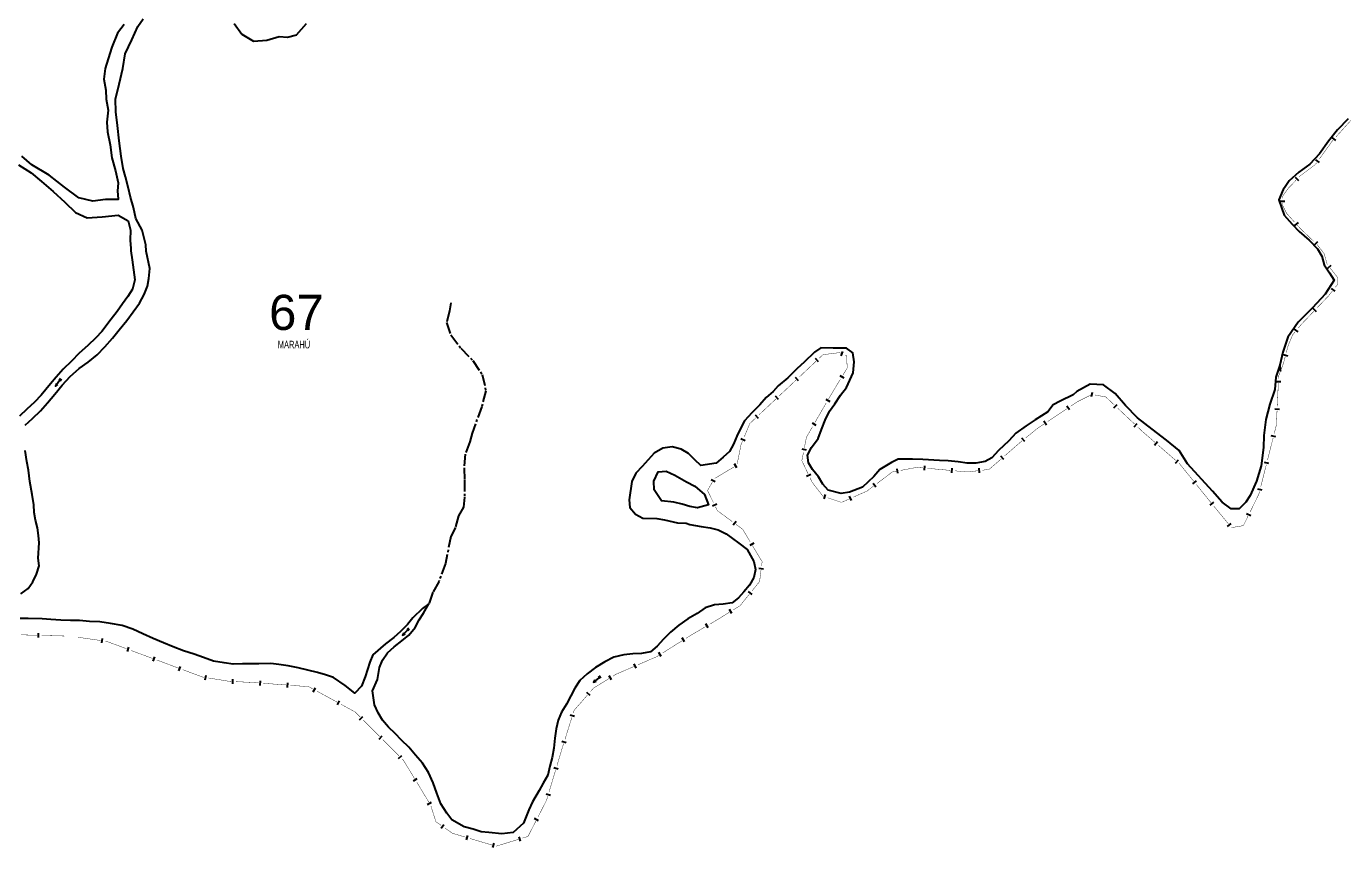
# Model space of a CAD drawing. Extents: x 209066 to 212010, y 4879784 to 4881672.
# Drawn here: x 210591 to 211452, y 4880352 to 4880889 of the extents above; entities that cross this region are included whole.
import ezdxf

# ---------------------------------------------------------------- set-up
doc = ezdxf.new("R2010")
doc.units = 0
doc.header["$LTSCALE"] = 1.5
doc.header["$MEASUREMENT"] = 0
doc.linetypes.add('TRACO_13', pattern=[8, 5, -1, 1, -1])
for name, color, linetype in [('HD-CURSO-INTER', 170, 'CONTINUOUS'), ('HD-CURSO-PERENE', 170, 'CONTINUOUS'), ('HD-TXT-PERENE', 170, 'CONTINUOUS'), ('LM-LIM-SETORES-BAIRROS', 250, 'CONTINUOUS'), ('LM-TXT-LSB', 7, 'CONTINUOUS')]:
    doc.layers.add(name, color=color, linetype=linetype)
doc.styles.add('ARIAL', font='ARIAL.SHX')
doc.styles.add('SWIS', font='swissko.ttf')

# ---------------------------------------------------------------- blocks, each defined once
blk = doc.blocks.new('COD035', base_point=(210351.558484, 4880286.721649))
at = {"layer": 'HD-TXT-PERENE'}
for p, q in [((210351.558484, 4880287.127379), (210353.058484, 4880287.127379)), ((210351.558484, 4880286.727379), (210357.558484, 4880286.727379)), ((210351.558484, 4880286.327379), (210353.058484, 4880286.327379))]:
    blk.add_line(p, q, dxfattribs=at)
blk.add_lwpolyline([(210355.758484, 4880286.127379), (210357.558484, 4880286.727379), (210355.758484, 4880287.327379)], dxfattribs=at)

msp = doc.modelspace()

# ---------------------------------------------------------------- linework, layer by layer
at = {"layer": 'HD-CURSO-INTER', "linetype": 'TRACO_13'}
msp.add_polyline3d([(210868.800198, 4880708.353649, 3.811587), (210867.917978, 4880703.108789, 3.811587), (210865.981673, 4880695.461835, 3.811587), (210868.664627, 4880687.347487, 3.811587), (210875.294218, 4880678.636417, 3.811587), (210883.141005, 4880670.607223, 3.811587), (210889.249996, 4880661.468501, 3.811587), (210891.603133, 4880650.857217, 3.811587), (210888.915231, 4880640.411085, 3.811587), (210882.589117, 4880623.004889, 3.114162), (210881.160767, 4880617.407044, 3.114162), (210878.155591, 4880609.253854, 3.114162), (210877.427682, 4880600.218129, 3.114162), (210877.613897, 4880592.3362, 3.114162), (210877.650572, 4880581.235108, 3.114162), (210877.103764, 4880574.570568, 3.114162), (210873.778592, 4880569.059558, 3.114162), (210871.692211, 4880561.461473, 3.114162), (210868.719423, 4880555.55372, 3.039438), (210865.189812, 4880537.867258, 2.117841), (210860.817123, 4880525.912811, 2.117841), (210857.004082, 4880518.9765, 2.117841), (210854.417963, 4880511.47479, 2.117841)], dxfattribs=at)
at = {"layer": 'HD-CURSO-PERENE', "linetype": 'Continuous'}
for points in [[(210590.093216, 4880628.217235, 2.117841), (210594.998473, 4880632.666321, 2.117841), (210600.173488, 4880637.715972, 2.117841), (210604.847794, 4880642.986726, 2.117841), (210609.57005, 4880648.507276, 2.117841), (210614.264246, 4880654.426783, 2.117841), (210619.60806, 4880660.225993, 2.117841), (210625.481034, 4880665.355251, 2.117841), (210631.386153, 4880669.561695, 2.117841), (210637.236514, 4880674.391437, 2.117841), (210642.335907, 4880679.540359, 2.117841), (210647.23202, 4880685.161884, 2.117841), (210651.704797, 4880690.68073, 2.117841), (210656.572072, 4880696.800994, 2.117841), (210660.918358, 4880702.543498, 2.117841), (210664.866645, 4880708.133603, 2.117841), (210668.115222, 4880713.868612, 2.117841), (210670.144074, 4880719.246036, 2.117841), (210671.077551, 4880724.316618, 2.117841), (210671.750266, 4880730.832336, 2.117841), (210669.270011, 4880742.171303, 2.117841), (210669.074019, 4880746.188939, 2.492759), (210666.659456, 4880755.84974, 2.492759), (210662.539633, 4880763.572091, 2.492759), (210660.997691, 4880770.770387, 2.492759), (210659.060125, 4880777.540527, 2.492759), (210657.57617, 4880783.890764, 2.492759), (210655.738514, 4880790.661875, 2.492759), (210654.212635, 4880796.163085, 2.492759), (210653.011875, 4880804.263235, 2.492759), (210651.743679, 4880814.209729, 2.492759), (210650.624166, 4880824.282466, 2.492759), (210649.465093, 4880833.256602, 2.492759), (210649.336712, 4880841.54189, 2.492759), (210651.617212, 4880851.323194, 2.492759), (210654.093281, 4880861.555668, 2.492759), (210655.676065, 4880871.155476, 2.492759), (210659.910481, 4880880.35674, 2.492759), (210663.774959, 4880889.055221, 2.492759), (210667.42415, 4880894.107531, 2.492759)], [(210654.893295, 4880890.516398, 2.44273), (210650.651967, 4880884.684591, 2.44273), (210646.740369, 4880875.686138, 2.44273), (210644.416465, 4880867.851249, 2.44273), (210642.452815, 4880861.542387, 2.44273), (210641.569812, 4880854.545162, 2.44273), (210643.009954, 4880847.545553, 2.44273), (210643.067356, 4880841.480966, 2.44273), (210644.433274, 4880834.405758, 2.44273), (210643.633708, 4880826.510803, 2.44273), (210643.96917, 4880820.099486, 2.44273), (210645.821708, 4880811.756075, 2.44273), (210646.878036, 4880803.080453, 2.44273), (210649.33098, 4880794.643039, 2.44273), (210650.977792, 4880786.921614, 2.44273), (210650.531392, 4880781.301402, 2.44273), (210650.978513, 4880776.288898, 2.44273), (210650.981348, 4880775.989412, 2.44273), (210642.764455, 4880775.834685, 2.44273), (210634.455919, 4880774.805486, 2.44273), (210625.193451, 4880776.911907, 2.44273), (210615.883739, 4880784.009758, 2.44273), (210605.867806, 4880791.82457, 2.44273), (210594.538459, 4880798.528403, 2.44273), (210588.038275, 4880804.380625, 2.44273)], [(210726.980289, 4880891.017242, 2.492759), (210731.966057, 4880884.176885, 2.492759), (210739.554857, 4880879.433458, 2.492759), (210748.340092, 4880880.242654, 2.492759), (210756.286422, 4880882.591184, 2.492759), (210761.762167, 4880882.045369, 2.492759), (210767.617709, 4880883.599838, 2.542789), (210774.19157, 4880891.076676, 3.29323)], [(211456.013618, 4880828.7019, 3.783823), (211449.090145, 4880821.475968, 3.783823), (211443.064864, 4880814.091548, 3.783823), (211437.205749, 4880805.856396, 3.783823), (211431.036194, 4880799.022802, 3.783823), (211423.683001, 4880793.749013, 3.783823), (211417.45061, 4880788.089824, 3.783823), (211414.304222, 4880783.549768, 3.783823), (211413.501356, 4880782.379724, 3.767579), (211410.609611, 4880775.644507, 3.767579), (211414.099344, 4880765.626042, 3.767579), (211419.480763, 4880759.733247, 3.767579), (211424.016046, 4880755.018532, 3.767579), (211430.574157, 4880749.373562, 3.767579), (211435.981343, 4880743.680937, 3.767579), (211438.789955, 4880738.819655, 3.767579), (211440.444732, 4880733.134855, 3.767579), (211443.877432, 4880727.921879, 3.767579), (211446.936768, 4880723.210241, 3.767579), (211440.923497, 4880714.037518, 3.767579), (211432.784518, 4880705.044423, 3.767579), (211423.41844, 4880695.703495, 3.767579), (211416.601934, 4880685.806635, 3.767579), (211413.363569, 4880676.127565, 3.767579), (211411.355213, 4880667.572189, 3.767579), (211411.543895, 4880664.518383, 3.767579), (211411.684942, 4880663.525597, 3.767579)], [(210585.820598, 4880798.518564, 2.492759), (210594.112075, 4880793.432533, 2.492759), (210600.860616, 4880787.732482, 2.492759), (210608.41647, 4880781.191655, 2.492759), (210616.051035, 4880774.252241, 2.492759), (210623.010026, 4880767.43106, 2.492759), (210630.737117, 4880763.91199, 2.492759), (210640.472205, 4880764.655538, 2.492759), (210651.054167, 4880765.65691, 2.492759), (210657.509294, 4880761.925804, 2.492759), (210659.090797, 4880755.826108, 2.492759), (210658.953103, 4880749.260437, 2.492759), (210659.203947, 4880743.871634, 2.492759), (210659.294006, 4880742.251295, 2.117841), (210660.080562, 4880736.390635, 2.117841), (210661.978364, 4880723.381345, 2.117841), (210660.479839, 4880717.184297, 2.117841), (210657.397532, 4880712.523138, 2.117841), (210653.867913, 4880707.634403, 2.117841), (210650.289371, 4880702.6206, 2.117841), (210646.311079, 4880697.678907, 2.117841), (210640.212554, 4880689.479648, 2.117841), (210636.377335, 4880685.387125, 2.117841), (210631.101555, 4880680.46152, 2.117841), (210625.452335, 4880675.433577, 2.117841), (210620.354692, 4880670.060145, 2.117841), (210614.981455, 4880664.834512, 2.117841), (210610.405191, 4880659.788949, 2.117841), (210606.748109, 4880655.248599, 2.117841), (210600.567931, 4880647.921922, 2.117841), (210596.137852, 4880643.3264, 2.117841), (210591.158141, 4880638.826913, 2.117841), (210586.354426, 4880634.153999, 2.117841)], [(211411.355213, 4880667.572189, 2.50641), (211408.673675, 4880659.618887, 2.50641), (211408.118783, 4880651.736235, 2.50641), (211404.75515, 4880642.00737, 2.50641), (211402.191092, 4880632.026558, 2.50641), (211400.775709, 4880621.492736, 2.50641), (211400.721419, 4880613.684123, 2.50641), (211399.000214, 4880601.64926, 2.50641), (211395.985586, 4880591.594304, 2.50641), (211391.998522, 4880582.392327, 2.50641), (211389.104787, 4880577.893327, 2.50641), (211384.76106, 4880573.647631, 2.50641), (211379.382514, 4880573.63382, 2.50641), (211373.670163, 4880578.000599, 2.50641), (211367.268059, 4880585.222005, 2.50641), (211350.798969, 4880603.001179, 2.50641), (211345.377933, 4880611.672161, 2.50641), (211337.197906, 4880618.421743, 2.50641), (211327.744219, 4880625.749624, 2.50641), (211318.265515, 4880633.077558, 2.50641), (211310.340621, 4880641.15309, 2.50641), (211303.590732, 4880649.025949, 2.50641), (211295.831662, 4880654.623366, 2.50641), (211287.17789, 4880655.116944, 2.50641), (211278.504509, 4880650.379718, 2.50641), (211276.076819, 4880648.116771, 2.50641), (211267.592913, 4880643.894947, 2.441646), (211262.945547, 4880641.568104, 2.441646), (211259.364087, 4880636.928483, 2.441646), (211251.171539, 4880631.708546, 2.441646), (211245.313786, 4880627.826734, 2.441646), (211238.464341, 4880623.139851, 2.441646), (211233.937778, 4880618.119574, 2.441646), (211227.1766, 4880611.711962, 2.441646), (211222.872428, 4880606.967619, 2.441646), (211218.376111, 4880604.46718, 2.441646), (211212.446285, 4880603.428815, 2.441646), (211206.757572, 4880603.46481, 2.441646), (211200.838492, 4880604.247638, 2.441646), (211194.345999, 4880604.976656, 2.441646), (211188.580497, 4880605.261596, 2.441646), (211177.599126, 4880605.735441, 2.441646), (211170.88463, 4880606.138634, 2.342014), (211161.55352, 4880606.149758, 2.342014), (211157.105932, 4880603.799332, 2.342014), (211149.605895, 4880599.357475, 2.342014), (211145.575567, 4880594.689842, 2.342014), (211138.244867, 4880587.729511, 2.342014), (211129.762328, 4880584.503341, 2.342014), (211124.231085, 4880583.542538, 2.342014), (211115.606928, 4880585.67897, 2.342014), (211112.306649, 4880589.772662, 2.342014), (211109.376115, 4880594.442657, 2.342014), (211105.471444, 4880599.25568, 2.342014), (211102.842425, 4880603.653319, 2.342014), (211102.179818, 4880608.638161, 2.342014), (211104.809561, 4880613.745273, 2.342014), (211109.104395, 4880619.687001, 2.342014), (211111.279238, 4880625.539411, 2.342014), (211113.627161, 4880631.592578, 2.342014), (211116.625091, 4880637.475556, 2.342014), (211120.155877, 4880642.214618, 2.342014), (211123.679271, 4880647.90161, 2.342014), (211127.681928, 4880652.918309, 2.342014), (211132.122216, 4880662.603055, 2.342014), (211132.665327, 4880669.741559, 2.342014), (211131.747016, 4880675.522955, 2.342014), (211127.679966, 4880678.763219, 2.342014), (211119.04837, 4880678.654385, 2.342014), (211110.962321, 4880678.973372, 2.342014), (211106.768103, 4880676.12574, 2.342014), (211099.883548, 4880669.542658, 2.342014), (211095.300669, 4880665.345242, 2.342014), (211089.384608, 4880659.342551, 2.342014), (211082.938805, 4880654.084647, 2.342014), (211079.650689, 4880650.220381, 2.117841), (211075.090228, 4880646.347427, 2.117841), (211070.961081, 4880641.554386, 2.117841), (211065.837324, 4880636.330457, 2.117841), (211061.037889, 4880631.108742, 2.117841), (211058.06121, 4880625.699899, 2.117841), (211055.976626, 4880621.0705, 2.117841), (211053.821673, 4880615.866843, 2.117841), (211051.115141, 4880611.008675, 2.117841), (211046.927343, 4880607.33784, 2.117841), (211042.31796, 4880603.339818, 2.117841), (211032.398604, 4880601.999796, 2.117841), (211028.452597, 4880605.714877, 2.117841), (211024.205075, 4880609.702313, 2.117841), (211019.492297, 4880612.563966, 2.117841), (211013.516512, 4880614.219545, 2.117841), (211007.536789, 4880613.18084, 2.117841), (211001.723874, 4880609.947951, 2.39183), (210993.932781, 4880601.238198, 2.39183), (210989.874587, 4880596.944578, 2.39183), (210987.248346, 4880591.388447, 2.39183), (210985.395593, 4880579.42626, 2.39183), (210985.783967, 4880574.414598, 2.39183), (210989.536032, 4880569.974735, 2.39183), (210994.39558, 4880567.488287, 2.39183), (211003.454014, 4880567.25078, 2.39183), (211008.67533, 4880566.363401, 2.39183), (211017.048257, 4880564.449775, 2.39183), (211022.764057, 4880564.139549, 2.39183), (211025.14092, 4880563.28264, 2.117841), (211032.66017, 4880562.061696, 2.117841), (211038.35608, 4880561.102717, 2.117841), (211043.679717, 4880559.891727, 2.117841), (211049.039197, 4880557.283959, 2.117841), (211057.120872, 4880551.127382, 2.117841), (211062.742087, 4880546.94975, 2.117841), (211067.119944, 4880539.04655, 2.117841), (211068.208416, 4880533.840094, 2.117841), (211067.101665, 4880528.5937, 2.117841), (211064.221276, 4880523.634558, 2.117841), (211060.587975, 4880519.244052, 2.117841), (211056.975147, 4880515.427463, 2.117841), (211052.784236, 4880512.155756, 2.117841), (211047.02924, 4880511.093639, 2.117841), (211041.368588, 4880510.730676, 2.117841), (211035.221039, 4880508.817685, 2.117841), (211029.860299, 4880505.188735, 2.117841), (211023.901198, 4880501.505806, 2.117841), (211017.994522, 4880497.498925, 2.117841), (211012.441592, 4880492.920683, 2.117841), (211007.961228, 4880488.374712, 2.117841), (211003.755291, 4880483.830614, 2.117841), (210999.368299, 4880480.108526, 2.117841), (210993.590106, 4880478.821728, 2.117841), (210987.877807, 4880478.682935, 2.117841), (210981.994958, 4880478.019093, 2.117841), (210975.469883, 4880476.527621, 2.117841), (210969.455634, 4880473.517879, 2.117841), (210963.422078, 4880469.784547, 2.117841), (210957.91632, 4880465.555883, 2.117841), (210953.059986, 4880461.231866, 2.117841), (210949.954871, 4880456.296136, 2.117841), (210947.299986, 4880451.213799, 2.117841), (210944.472606, 4880445.855869, 2.117841), (210941.195579, 4880440.56971, 2.117841), (210939.066352, 4880435.266441, 2.117841), (210937.713039, 4880429.644162, 2.117841), (210936.812292, 4880423.57593, 2.117841), (210936.114824, 4880417.035096, 2.117841), (210934.96518, 4880410.890323, 2.117841), (210933.613035, 4880405.118371, 2.117841), (210932.261084, 4880399.321473, 2.117841), (210929.258485, 4880394.037187, 2.117841), (210926.476915, 4880389.203454, 2.117841), (210922.167638, 4880381.914499, 2.117841), (210919.739425, 4880376.559295, 2.117841), (210916.363921, 4880367.90464, 2.117841), (210909.450916, 4880361.770406, 2.117841), (210902.071775, 4880361.021507, 2.117841), (210893.633148, 4880361.762183, 2.117841), (210888.589386, 4880362.276573, 2.117841), (210883.36165, 4880363.987154, 2.117841), (210877.535747, 4880365.61881, 2.117841), (210869.391483, 4880370.203309, 2.117841), (210866.140128, 4880374.42207, 2.117841), (210862.250289, 4880380.53243, 2.117841), (210859.650933, 4880387.524742, 2.117841), (210857.228159, 4880394.268791, 2.117841), (210854.155765, 4880401.133139, 2.117841), (210850.117017, 4880407.142695, 2.117841), (210845.634263, 4880412.500601, 2.117841), (210841.302949, 4880417.635021, 2.117841), (210836.501903, 4880422.217402, 2.117841), (210832.226904, 4880426.52896, 2.117841), (210827.828722, 4880430.640102, 2.117841), (210823.900854, 4880435.228446, 2.117841), (210821.268333, 4880440.075103, 2.117841), (210818.733075, 4880445.246733, 2.117841), (210817.363413, 4880454.517604, 2.117841), (210820.623125, 4880462.023914, 2.117841), (210821.984655, 4880469.791678, 2.117841), (210823.993617, 4880474.520348, 2.117841), (210827.174354, 4880479.356807, 2.117841), (210831.659581, 4880483.279141, 2.117841), (210836.669105, 4880487.155161, 2.117841), (210841.254902, 4880490.978394, 2.117841), (210845.28309, 4880495.920427, 2.117841), (210847.938364, 4880500.952873, 2.117841), (210850.922436, 4880505.413786, 2.117841), (210854.417963, 4880511.47479, 2.117841), (210850.176184, 4880508.32747, 2.117841), (210843.762332, 4880502.171699, 2.117841), (210840.352784, 4880497.882508, 2.117841), (210835.747291, 4880493.385575, 2.117841), (210831.412724, 4880489.339536, 2.117841), (210825.980643, 4880485.261056, 2.117841), (210817.678918, 4880478.044626, 2.117841), (210815.720241, 4880473.266405, 2.117841), (210812.675675, 4880463.765818, 2.117841), (210810.154285, 4880457.561785, 2.117841), (210805.923205, 4880453.042463, 2.117841), (210799.472094, 4880458.06262, 2.117841), (210791.971809, 4880463.25024, 2.117841), (210786.768826, 4880464.985937, 2.117841), (210781.3684, 4880466.445871, 2.117841), (210775.193615, 4880468.025251, 2.117841), (210768.769934, 4880469.528092, 2.117841), (210762.298498, 4880470.756191, 2.117841), (210756.228174, 4880471.73756, 2.117841), (210750.934348, 4880472.325082, 2.117841), (210743.101475, 4880472.171809, 2.117841), (210737.886384, 4880472.260932, 2.117841), (210732.298825, 4880472.12299, 2.117841), (210726.236867, 4880472.031703, 2.117841), (210720.342734, 4880472.814701, 2.117841), (210713.473298, 4880473.890401, 2.117841), (210706.89351, 4880476.215421, 2.117841), (210700.813848, 4880478.394175, 2.117841), (210693.835088, 4880480.691524, 2.117841), (210687.053576, 4880483.289581, 2.117841), (210680.77044, 4880485.965882, 2.117841), (210673.888358, 4880488.663041, 2.117841), (210667.127709, 4880491.785124, 2.117841), (210660.691773, 4880494.859532, 2.117841), (210653.537988, 4880497.205579, 2.117841), (210645.992234, 4880498.625917, 2.117841), (210638.973888, 4880499.600813, 2.117841), (210632.260559, 4880499.854333, 2.117841), (210625.594014, 4880500.507322, 2.117841), (210619.805704, 4880500.517691, 2.117841), (210613.367192, 4880500.723194, 2.117841), (210607.02711, 4880501.103998, 2.117841), (210601.310337, 4880501.538951, 2.117841), (210592.027371, 4880501.774925, 2.117841), (210586.888096, 4880501.739832, 2.117841)], [(210587.360784, 4880517.90861, 2.117841), (210592.048124, 4880521.508015, 2.117841), (210595.083064, 4880525.844542, 2.117841), (210597.614765, 4880530.726462, 2.117841), (210599.218335, 4880536.250663, 2.117841), (210598.554561, 4880541.385179, 2.117841), (210599.201402, 4880551.21865, 2.117841), (210598.78808, 4880556.230142, 2.117841), (210598.100525, 4880561.214814, 2.117841), (210596.963907, 4880566.19642, 2.117841), (210596.102106, 4880571.130009, 2.117841), (210595.713927, 4880576.116726, 2.117841), (210594.787639, 4880582.920888, 2.117841), (210593.199087, 4880591.466805, 2.117841), (210592.317249, 4880598.969782, 2.117841), (210591.225663, 4880604.575366, 2.117841), (210590.096874, 4880611.752348, 2.117841)]]:
    msp.add_polyline3d(points, dxfattribs=at)
msp.add_polyline3d([(211022.87633, 4880591.332368, 2.39183), (211028.363078, 4880588.40116, 2.39183), (211034.842638, 4880582.932155, 2.39183), (211037.339868, 4880576.238508, 2.39183), (211030.270607, 4880574.144595, 2.39183), (211025.173836, 4880575.057772, 2.39183), (211020.221694, 4880576.620554, 2.39183), (211014.748175, 4880577.855467, 2.39183), (211006.657847, 4880578.723256, 2.39183), (211001.88627, 4880585.925256, 2.39183), (211001.567487, 4880591.610958, 2.39183), (211004.38942, 4880597.667362, 2.39183), (211009.599648, 4880598.201877, 2.39183), (211015.258502, 4880595.596153, 2.39183)], close=True, dxfattribs=at)
at = {"layer": 'LM-LIM-SETORES-BAIRROS', "const_width": 0.25}
for points in [[(211448.093222, 4880816.914732), (211458.147516, 4880828.046272)], [(211437.25432, 4880802.564047), (211445.463883, 4880813.904377)], [(211445.463883, 4880813.904377), (211445.826018, 4880814.404613)], [(211445.826018, 4880814.404613), (211446.082364, 4880814.688424)], [(211434.589117, 4880798.882453), (211435.495128, 4880800.133977)], [(211423.942927, 4880790.676834), (211424.633403, 4880791.40019)], [(211424.633403, 4880791.40019), (211424.685408, 4880791.454671)], [(211424.685408, 4880791.454671), (211434.225154, 4880798.609481)], [(211434.225154, 4880798.609481), (211434.589117, 4880798.882453)], [(211413.067595, 4880777.932299), (211416.404074, 4880782.673611)], [(211416.404074, 4880782.673611), (211416.686258, 4880783.074609)], [(211416.686258, 4880783.074609), (211421.8715, 4880788.506768)], [(211413.067595, 4880777.729896), (211413.067595, 4880777.932299)], [(211413.067595, 4880776.729896), (211413.067595, 4880777.729896)], [(211413.067595, 4880772.21862), (211413.067595, 4880773.729896)], [(211413.286159, 4880771.781492), (211413.067595, 4880772.21862)], [(211415.733978, 4880766.885854), (211413.286159, 4880771.781492)], [(211416.087414, 4880766.495602), (211415.733978, 4880766.885854)], [(211420.78637, 4880761.307171), (211416.087414, 4880766.495602)], [(211424.875864, 4880756.791689), (211422.800208, 4880759.083558)], [(211425.531836, 4880756.163991), (211424.875864, 4880756.791689)], [(211433.479408, 4880748.558987), (211425.531836, 4880756.163991)], [(211435.922308, 4880746.221384), (211435.646928, 4880746.484895)], [(211436.298839, 4880745.730258), (211435.922308, 4880746.221384)], [(211440.302795, 4880740.507705), (211436.298839, 4880745.730258)], [(211440.419362, 4880740.105022), (211440.302795, 4880740.507705)], [(211442.365768, 4880733.381072), (211440.419362, 4880740.105022)], [(211446.016474, 4880728.889893), (211444.235063, 4880731.046337)], [(211446.140546, 4880728.729328), (211446.016474, 4880728.889893)], [(211449.254225, 4880724.699862), (211446.140546, 4880728.729328)], [(211449.253497, 4880720.50218), (211449.254067, 4880723.792169)], [(211449.254067, 4880723.792169), (211449.254225, 4880724.699862)], [(211443.10285, 4880712.764269), (211445.700477, 4880716.032251)], [(211447.567209, 4880718.380721), (211448.811697, 4880719.946367)], [(211448.811697, 4880719.946367), (211449.253497, 4880720.50218)], [(211435.618186, 4880704.943216), (211442.532176, 4880712.167947)], [(211442.532176, 4880712.167947), (211443.10285, 4880712.764269)], [(211425.444541, 4880694.312327), (211433.543989, 4880702.775796)], [(211416.71459, 4880680.225361), (211419.587968, 4880687.121468)], [(211419.587968, 4880687.121468), (211419.690709, 4880687.368048)], [(211419.690709, 4880687.368048), (211421.43433, 4880689.472418)], [(211423.348384, 4880691.782483), (211425.262437, 4880694.092548)], [(211425.262437, 4880694.092548), (211425.444541, 4880694.312327)], [(211415.561934, 4880675.84527), (211416.579907, 4880679.713568)], [(211416.579907, 4880679.713568), (211416.71459, 4880680.225361)], [(211096.792587, 4880659.795724), (211107.709422, 4880670.082741)], [(211109.892789, 4880672.140144), (211112.076156, 4880674.197548)], [(211112.076156, 4880674.197548), (211112.290576, 4880674.399597)], [(211112.290576, 4880674.399597), (211122.913289, 4880675.727437)], [(211122.913289, 4880675.727437), (211123.082098, 4880675.748538)], [(211123.082098, 4880675.748538), (211123.844876, 4880675.421633)], [(211126.602311, 4880674.239875), (211127.521456, 4880673.845955)], [(211127.521456, 4880673.845955), (211127.803389, 4880673.725127)], [(211127.803389, 4880673.725127), (211128.123663, 4880666.03853)], [(211413.73847, 4880668.916107), (211414.798454, 4880672.944047)], [(211128.140624, 4880665.631486), (211125.238185, 4880660.850999)], [(211128.123663, 4880666.03853), (211128.140624, 4880665.631486)], [(211410.563943, 4880660.582972), (211413.441241, 4880668.135881)], [(211413.441241, 4880668.135881), (211413.73847, 4880668.916107)], [(211083.673496, 4880647.471386), (211094.608972, 4880657.738584)], [(211123.681251, 4880658.286637), (211116.934535, 4880647.174399)], [(211409.633556, 4880640.68712), (211410.334233, 4880655.670746)], [(211410.474368, 4880658.667471), (211410.52108, 4880659.66638)], [(211410.52108, 4880659.66638), (211410.563943, 4880660.582972)], [(211070.550924, 4880635.150749), (211081.4864, 4880645.417947)], [(211116.674631, 4880646.746322), (211115.925447, 4880645.447736)], [(211116.934535, 4880647.174399), (211116.674631, 4880646.746322)], [(211278.821048, 4880643.61909), (211287.452855, 4880647.989739)], [(211290.313382, 4880648.0647), (211297.196356, 4880646.790075)], [(211297.196356, 4880646.790075), (211297.432626, 4880646.746322)], [(211297.432626, 4880646.746322), (211303.078511, 4880641.423059)], [(211114.42628, 4880642.849179), (211106.930443, 4880629.856395)], [(211259.413692, 4880630.680852), (211271.894446, 4880639.001355)], [(211274.390597, 4880640.665456), (211278.550848, 4880643.438957)], [(211278.550848, 4880643.438957), (211278.821048, 4880643.61909)], [(211305.261279, 4880639.36502), (211316.17512, 4880629.074827)], [(211409.057433, 4880628.367011), (211409.493421, 4880637.690395)], [(211060.738788, 4880620.541025), (211064.185923, 4880628.854704)], [(211064.185923, 4880628.854704), (211064.403196, 4880629.378716)], [(211064.403196, 4880629.378716), (211068.363828, 4880633.097309)], [(211105.431276, 4880627.257839), (211101.933219, 4880621.19454)], [(211252.631196, 4880626.159188), (211256.917541, 4880629.016752)], [(211318.357889, 4880627.016789), (211320.540657, 4880624.95875)], [(211407.663842, 4880622.874625), (211408.893533, 4880627.721052)], [(211408.893533, 4880627.721052), (211409.057433, 4880628.367011)], [(211101.499054, 4880620.441987), (211100.115299, 4880613.446341)], [(211101.933219, 4880621.19454), (211101.499054, 4880620.441987)], [(211244.979013, 4880619.959498), (211251.971952, 4880625.625079)], [(211251.971952, 4880625.625079), (211252.631196, 4880626.159188)], [(211320.540657, 4880624.95875), (211321.039081, 4880624.488808)], [(211321.039081, 4880624.488808), (211329.576157, 4880617.062721)], [(211403.236956, 4880605.427485), (211406.926028, 4880619.966768)], [(211056.199294, 4880603.197546), (211058.552687, 4880614.964514)], [(211058.552687, 4880614.964514), (211058.6702, 4880615.552079)], [(211058.6702, 4880615.552079), (211059.589743, 4880617.769798)], [(211099.533172, 4880610.503362), (211098.562959, 4880605.598396)], [(211231.295693, 4880608.267761), (211241.109028, 4880616.794101)], [(211241.109028, 4880616.794101), (211241.620223, 4880617.238254)], [(211241.620223, 4880617.238254), (211242.648034, 4880618.070972)], [(211331.83964, 4880615.093801), (211343.157054, 4880605.249201)], [(211041.472031, 4880593.494324), (211054.385929, 4880601.125264)], [(211098.562959, 4880605.598396), (211098.463938, 4880605.097792)], [(211098.463938, 4880605.097792), (211102.543877, 4880596.52992)], [(211221.048884, 4880599.364795), (211229.031078, 4880606.300144)], [(211345.420537, 4880603.280281), (211345.65724, 4880603.074381)], [(211345.65724, 4880603.074381), (211354.897819, 4880591.659549)], [(211398.81007, 4880587.980345), (211402.499141, 4880602.519628)], [(211103.833678, 4880593.821338), (211105.123478, 4880591.112756)], [(211147.669665, 4880590.143437), (211157.246161, 4880597.374669)], [(211157.246161, 4880597.374669), (211157.648692, 4880597.67862)], [(211157.648692, 4880597.67862), (211160.10155, 4880598.138531)], [(211163.050166, 4880598.691397), (211172.878888, 4880600.534282)], [(211172.878888, 4880600.534282), (211173.835975, 4880600.713736)], [(211173.835975, 4880600.713736), (211177.845338, 4880600.345529)], [(211180.832766, 4880600.071173), (211195.769909, 4880598.699394)], [(211198.757337, 4880598.425038), (211206.723813, 4880597.693423)], [(211206.723813, 4880597.693423), (211206.885011, 4880597.67862)], [(211206.885011, 4880597.67862), (211213.675188, 4880598.486975)], [(211216.654153, 4880598.841614), (211220.626106, 4880599.314466)], [(211220.626106, 4880599.314466), (211221.048884, 4880599.364795)], [(211036.749921, 4880585.538158), (211039.851018, 4880591.024714)], [(211037.055488, 4880584.910941), (211036.749921, 4880585.538158)], [(211040.559244, 4880577.719022), (211037.055488, 4880584.910941)], [(211105.123478, 4880591.112756), (211105.208639, 4880590.933919)], [(211105.208639, 4880590.933919), (211111.840377, 4880582.407398)], [(211132.170598, 4880581.221556), (211140.394902, 4880584.876802)], [(211140.394902, 4880584.876802), (211141.124174, 4880585.200923)], [(211141.124174, 4880585.200923), (211145.275541, 4880588.335629)], [(211356.785413, 4880589.327815), (211366.223387, 4880577.669142)], [(211397.59144, 4880583.177512), (211398.072255, 4880585.072489)], [(211043.157387, 4880572.38599), (211041.873152, 4880575.022052)], [(211111.840377, 4880582.407398), (211112.290576, 4880581.828572)], [(211112.290576, 4880581.828572), (211112.543596, 4880581.744232)], [(211115.389646, 4880580.795549), (211123.927796, 4880577.949498)], [(211123.927796, 4880577.949498), (211124.431038, 4880577.781751)], [(211124.431038, 4880577.781751), (211129.429163, 4880580.00314)], [(211368.110981, 4880575.337407), (211368.589225, 4880574.746636)], [(211391.834436, 4880571.471604), (211397.571592, 4880583.137153)], [(211397.571592, 4880583.137153), (211397.59144, 4880583.177512)], [(211043.211987, 4880572.345877), (211043.157387, 4880572.38599)], [(211052.882568, 4880565.240959), (211043.211987, 4880572.345877)], [(211368.589225, 4880574.746636), (211377.651265, 4880563.762345)], [(211387.474388, 4880562.606173), (211390.510477, 4880568.779554)], [(211059.681905, 4880560.245528), (211055.300214, 4880563.46473)], [(211059.972619, 4880559.763555), (211059.681905, 4880560.245528)], [(211064.621058, 4880552.056933), (211059.972619, 4880559.763555)], [(211379.560414, 4880561.448225), (211379.717982, 4880561.257233)], [(211379.717982, 4880561.257233), (211387.355738, 4880562.585539)], [(211387.355738, 4880562.585539), (211387.474388, 4880562.606173)], [(211072.496838, 4880538.999719), (211066.170537, 4880549.488059)], [(211070.810663, 4880526.016169), (211071.756119, 4880533.296182)], [(211072.142485, 4880536.271199), (211072.400062, 4880538.254543)], [(211072.400062, 4880538.254543), (211072.496838, 4880538.999719)], [(211065.995374, 4880520.060417), (211070.396429, 4880525.503827)], [(211070.396429, 4880525.503827), (211070.810663, 4880526.016169)], [(211057.99573, 4880510.166121), (211064.109208, 4880517.727527)], [(211053.500811, 4880507.402878), (211057.760312, 4880510.021398)], [(211057.760312, 4880510.021398), (211057.99573, 4880510.166121)], [(211038.11373, 4880498.064336), (211041.565788, 4880500.085053)], [(211041.565788, 4880500.085053), (211042.219541, 4880500.467738)], [(211042.219541, 4880500.467738), (211050.94511, 4880505.831765)], [(210587.369262, 4880491.142563), (210597.859128, 4880490.851176)], [(210600.857971, 4880490.767875), (210615.852188, 4880490.351367)], [(210624.669961, 4880489.555299), (210639.520574, 4880487.443595)], [(211022.641267, 4880488.869143), (211025.182843, 4880490.463004)], [(211025.182843, 4880490.463004), (211025.950087, 4880490.944155)], [(211025.950087, 4880490.944155), (211035.524687, 4880496.548799)], [(210642.490697, 4880487.021254), (210643.365218, 4880486.896901)], [(210643.365218, 4880486.896901), (210656.59697, 4880481.977404)], [(210659.408909, 4880480.931939), (210673.468607, 4880475.704616)], [(211007.391815, 4880479.305974), (211020.099692, 4880487.275281)], [(210676.280546, 4880474.659151), (210690.340243, 4880469.431828)], [(210991.197302, 4880471.5437), (211003.138355, 4880476.682887)], [(211003.138355, 4880476.682887), (211003.36365, 4880476.779849)], [(211003.36365, 4880476.779849), (211004.850239, 4880477.712113)], [(210693.152183, 4880468.386363), (210695.964122, 4880467.340898)], [(210695.964122, 4880467.340898), (210695.973888, 4880467.337268)], [(210695.973888, 4880467.337268), (210705.33651, 4880463.854016)], [(210705.33651, 4880463.854016), (210706.116434, 4880463.563855)], [(210706.116434, 4880463.563855), (210707.26945, 4880463.378312)], [(210974.817498, 4880464.132719), (210976.517184, 4880465.18679)], [(210976.517184, 4880465.18679), (210976.72208, 4880465.313857)], [(210976.72208, 4880465.313857), (210988.441674, 4880470.357733)], [(210710.231346, 4880462.901685), (210723.066227, 4880460.836301)], [(210723.066227, 4880460.836301), (210723.377928, 4880460.786143)], [(210723.377928, 4880460.786143), (210725.059825, 4880460.696398)], [(210728.055563, 4880460.536546), (210739.039937, 4880459.950424)], [(210739.039937, 4880459.950424), (210739.645829, 4880459.918096)], [(210739.645829, 4880459.918096), (210743.02963, 4880459.665102)], [(210746.02128, 4880459.441427), (210760.97953, 4880458.323052)], [(210763.97118, 4880458.099377), (210774.940563, 4880457.279236)], [(210774.940563, 4880457.279236), (210775.729981, 4880457.220216)], [(210775.729981, 4880457.220216), (210778.547798, 4880455.686071)], [(210960.096628, 4880453.967941), (210961.411032, 4880455.47537)], [(210961.411032, 4880455.47537), (210962.062719, 4880456.22276)], [(210962.062719, 4880456.22276), (210972.267969, 4880462.551611)], [(210781.182603, 4880454.251566), (210794.356627, 4880447.079042)], [(210949.406039, 4880441.707403), (210958.125022, 4880451.706798)], [(210796.991431, 4880445.644537), (210805.774114, 4880440.862854)], [(210805.774114, 4880440.862854), (210806.081137, 4880440.695697)], [(210806.081137, 4880440.695697), (210809.369482, 4880437.407352)], [(210943.469805, 4880422.888278), (210947.982181, 4880437.193469)], [(210948.884656, 4880440.054507), (210949.185481, 4880441.008186)], [(210949.185481, 4880441.008186), (210949.406039, 4880441.707403)], [(210811.490802, 4880435.286032), (210822.097404, 4880424.67943)], [(210824.218724, 4880422.55811), (210834.825326, 4880411.951508)], [(210941.481015, 4880416.58339), (210942.56733, 4880420.02724)], [(210938.208445, 4880405.674821), (210941.369271, 4880416.21091)], [(210941.369271, 4880416.21091), (210941.481015, 4880416.58339)], [(210836.946646, 4880409.830188), (210837.653753, 4880409.123081)], [(210837.653753, 4880409.123081), (210837.781233, 4880408.995601)], [(210837.781233, 4880408.995601), (210844.951582, 4880397.181598)], [(210933.036183, 4880388.433948), (210937.346401, 4880402.801342)], [(210846.508129, 4880394.617001), (210854.290867, 4880381.794014)], [(210931.363963, 4880382.859884), (210932.174139, 4880385.560469)], [(210855.696053, 4880379.160751), (210858.71114, 4880369.626116)], [(210925.793233, 4880372.027908), (210931.281409, 4880382.699362)], [(210931.281409, 4880382.699362), (210931.363963, 4880382.859884)], [(210858.71114, 4880369.626116), (210858.950683, 4880368.868606)], [(210858.950683, 4880368.868606), (210862.395977, 4880366.4569)], [(210919.223501, 4880359.253429), (210924.421189, 4880369.360045)], [(210864.853673, 4880364.736513), (210868.949832, 4880361.869201)], [(210868.949832, 4880361.869201), (210869.715371, 4880361.333324)], [(210869.715371, 4880361.333324), (210878.406283, 4880358.754161)], [(210881.28231, 4880357.900656), (210895.662442, 4880353.633129)], [(210898.537871, 4880352.914285), (210912.879548, 4880357.309315)], [(210915.747884, 4880358.188321), (210918.616219, 4880359.067327)], [(210918.616219, 4880359.067327), (210919.223501, 4880359.253429)]]:
    msp.add_lwpolyline(points, dxfattribs=at)
at = {"layer": 'LM-LIM-SETORES-BAIRROS'}
for points in [[(211447.865804, 4880814.425097), (211445.639496, 4880816.435956)], [(211437.29656, 4880800.064404), (211434.86649, 4880801.823596)], [(211423.647009, 4880788.19441), (211421.476942, 4880790.265837)], [(211414.567595, 4880774.729896), (211411.567595, 4880774.729896)], [(211423.240735, 4880760.831682), (211421.017122, 4880758.817844)], [(211435.961467, 4880748.260019), (211433.887375, 4880746.092499)], [(211444.754624, 4880732.772621), (211442.441739, 4880730.861977)], [(211447.496956, 4880715.881708), (211445.148486, 4880717.74844)], [(211435.319098, 4880702.461171), (211433.151679, 4880704.535368)], [(211423.22738, 4880689.285413), (211420.917316, 4880691.199467)], [(211109.465912, 4880669.676859), (211107.408509, 4880671.860226)], [(211124.173142, 4880673.648996), (211125.3549, 4880676.406431)], [(211416.503559, 4880673.529381), (211413.602336, 4880674.292861)], [(211096.365711, 4880657.332438), (211094.308308, 4880659.515805)], [(211123.437026, 4880660.774679), (211126.001389, 4880659.217745)], [(211411.879307, 4880656.599587), (211408.882582, 4880656.739722)], [(211083.242152, 4880645.008879), (211081.188712, 4880647.195974)], [(211114.126446, 4880645.331134), (211116.725003, 4880643.831967)], [(211288.073684, 4880646.953956), (211288.619952, 4880649.903802)], [(211273.558547, 4880638.30798), (211271.894446, 4880640.804131)], [(211302.777081, 4880639.645662), (211304.83512, 4880641.82843)], [(211411.038495, 4880638.619235), (211408.04177, 4880638.759371)], [(211070.11958, 4880632.688242), (211068.06614, 4880634.875337)], [(211105.131442, 4880629.739794), (211107.729999, 4880628.240626)], [(211258.581642, 4880628.323377), (211256.917541, 4880630.819527)], [(211315.873691, 4880627.29743), (211317.931729, 4880629.480199)], [(211061.358371, 4880618.119018), (211058.587144, 4880619.268063)], [(211244.36929, 4880617.534991), (211242.480763, 4880619.86597)], [(211408.625894, 4880620.567146), (211405.718037, 4880621.304961)], [(211098.449767, 4880612.756412), (211101.392746, 4880612.174284)], [(211329.346191, 4880615.274673), (211331.315111, 4880617.538155)], [(211056.00995, 4880600.342603), (211054.483762, 4880602.925383)], [(211178.703969, 4880598.760363), (211178.978325, 4880601.747791)], [(211230.769758, 4880605.823709), (211228.802141, 4880608.088324)], [(211342.927088, 4880603.461153), (211344.896008, 4880605.724636)], [(211404.199008, 4880603.120007), (211401.291151, 4880603.857821)], [(211041.64892, 4880591.157191), (211039.037231, 4880592.633363)], [(211101.61952, 4880594.982159), (211104.328101, 4880596.271959)], [(211161.360855, 4880596.848511), (211160.807989, 4880599.797128)], [(211196.62854, 4880597.114228), (211196.902896, 4880600.101656)], [(211214.845495, 4880597.115705), (211214.490857, 4880600.09467)], [(211146.977486, 4880587.741169), (211145.169678, 4880590.135293)], [(211354.361149, 4880589.938507), (211356.692884, 4880591.826102)], [(211399.772122, 4880585.672867), (211396.864265, 4880586.410682)], [(211042.783667, 4880576.577996), (211040.086698, 4880575.264088)], [(211113.017938, 4880580.004979), (211113.966621, 4880582.851029)], [(211130.952182, 4880579.038562), (211129.733767, 4880581.779996)], [(211365.686718, 4880575.948099), (211368.018452, 4880577.835694)], [(211392.297822, 4880569.014924), (211389.605772, 4880570.338883)], [(211055.382447, 4880565.265629), (211053.606217, 4880562.847984)], [(211377.130588, 4880562.036397), (211379.444708, 4880563.945546)], [(211066.938481, 4880551.119091), (211064.369607, 4880549.569611)], [(211073.372416, 4880534.094672), (211070.397399, 4880534.481037)], [(211065.904375, 4880517.562074), (211063.571485, 4880519.44824)], [(211052.582566, 4880505.077619), (211051.011454, 4880507.63332)], [(211037.14547, 4880495.759456), (211035.629932, 4880498.3485)], [(210598.817092, 4880489.323988), (210598.900393, 4880492.322831)], [(211021.743814, 4880486.535781), (211020.149953, 4880489.077356)], [(210640.299445, 4880485.817754), (210640.721786, 4880488.787876)], [(210657.011551, 4880480.222946), (210658.057015, 4880483.034885)], [(210673.883187, 4880473.950158), (210674.928652, 4880476.762097)], [(210989.9532, 4880469.375242), (210988.767233, 4880472.130869)], [(211006.494362, 4880476.972612), (211004.9005, 4880479.514188)], [(210690.754824, 4880467.67737), (210691.800289, 4880470.489309)], [(210708.018435, 4880461.738488), (210708.495062, 4880464.700384)], [(210973.908365, 4880461.803882), (210972.327258, 4880464.353412)], [(210725.978479, 4880459.145245), (210726.13833, 4880462.140983)], [(210743.915009, 4880458.094718), (210744.138684, 4880461.086368)], [(210761.864909, 4880456.752669), (210762.088584, 4880459.744319)], [(210778.708814, 4880453.8905), (210780.143319, 4880456.525305)], [(210794.517643, 4880445.283471), (210795.952147, 4880447.918276)], [(210959.912796, 4880451.474709), (210957.651653, 4880453.446316)], [(210809.015929, 4880435.639585), (210811.137249, 4880437.760906)], [(210949.713525, 4880437.695911), (210946.852487, 4880438.598386)], [(210821.743851, 4880422.911663), (210823.865171, 4880425.032983)], [(210944.298674, 4880420.529682), (210941.437636, 4880421.432157)], [(210834.471773, 4880410.183741), (210836.593093, 4880412.305061)], [(210939.070488, 4880403.328147), (210936.197009, 4880404.19019)], [(210844.188132, 4880395.548459), (210846.752729, 4880397.105006)], [(210933.898226, 4880386.087274), (210931.024747, 4880386.949317)], [(210853.527417, 4880380.160874), (210856.092015, 4880381.717422)], [(210926.212469, 4880369.563311), (210923.544605, 4880370.935355)], [(210862.355015, 4880364.65459), (210864.075402, 4880367.112286)], [(210878.938206, 4880357.031646), (210879.791711, 4880359.907673)], [(210896.194365, 4880351.910614), (210897.04787, 4880354.78664)], [(210914.275163, 4880356.168149), (210913.396157, 4880359.036485)]]:
    msp.add_lwpolyline(points, dxfattribs=at)

# ---------------------------------------------------------------- block references
at = {"layer": 'HD-TXT-PERENE'}
for p, rotation in [((210613.516179, 4880658.581893), 234), ((210841.239257, 4880495.151826), 226), ((210966.626103, 4880463.960671), 220)]:
    msp.add_blockref('COD035', p, dxfattribs=dict(at, rotation=rotation))

# ---------------------------------------------------------------- texts
at = {"layer": 'LM-TXT-LSB', "style": 'SWIS'}
msp.add_text('67', height=23, dxfattribs=at).set_placement((210749.768641, 4880690.591267))
at = {"layer": 'LM-TXT-LSB', "style": 'ARIAL', "width": 0.7}
msp.add_text('MARAHÚ', height=5, dxfattribs=at).set_placement((210755.480834, 4880678.524027))

doc.saveas('drawing.dxf')
